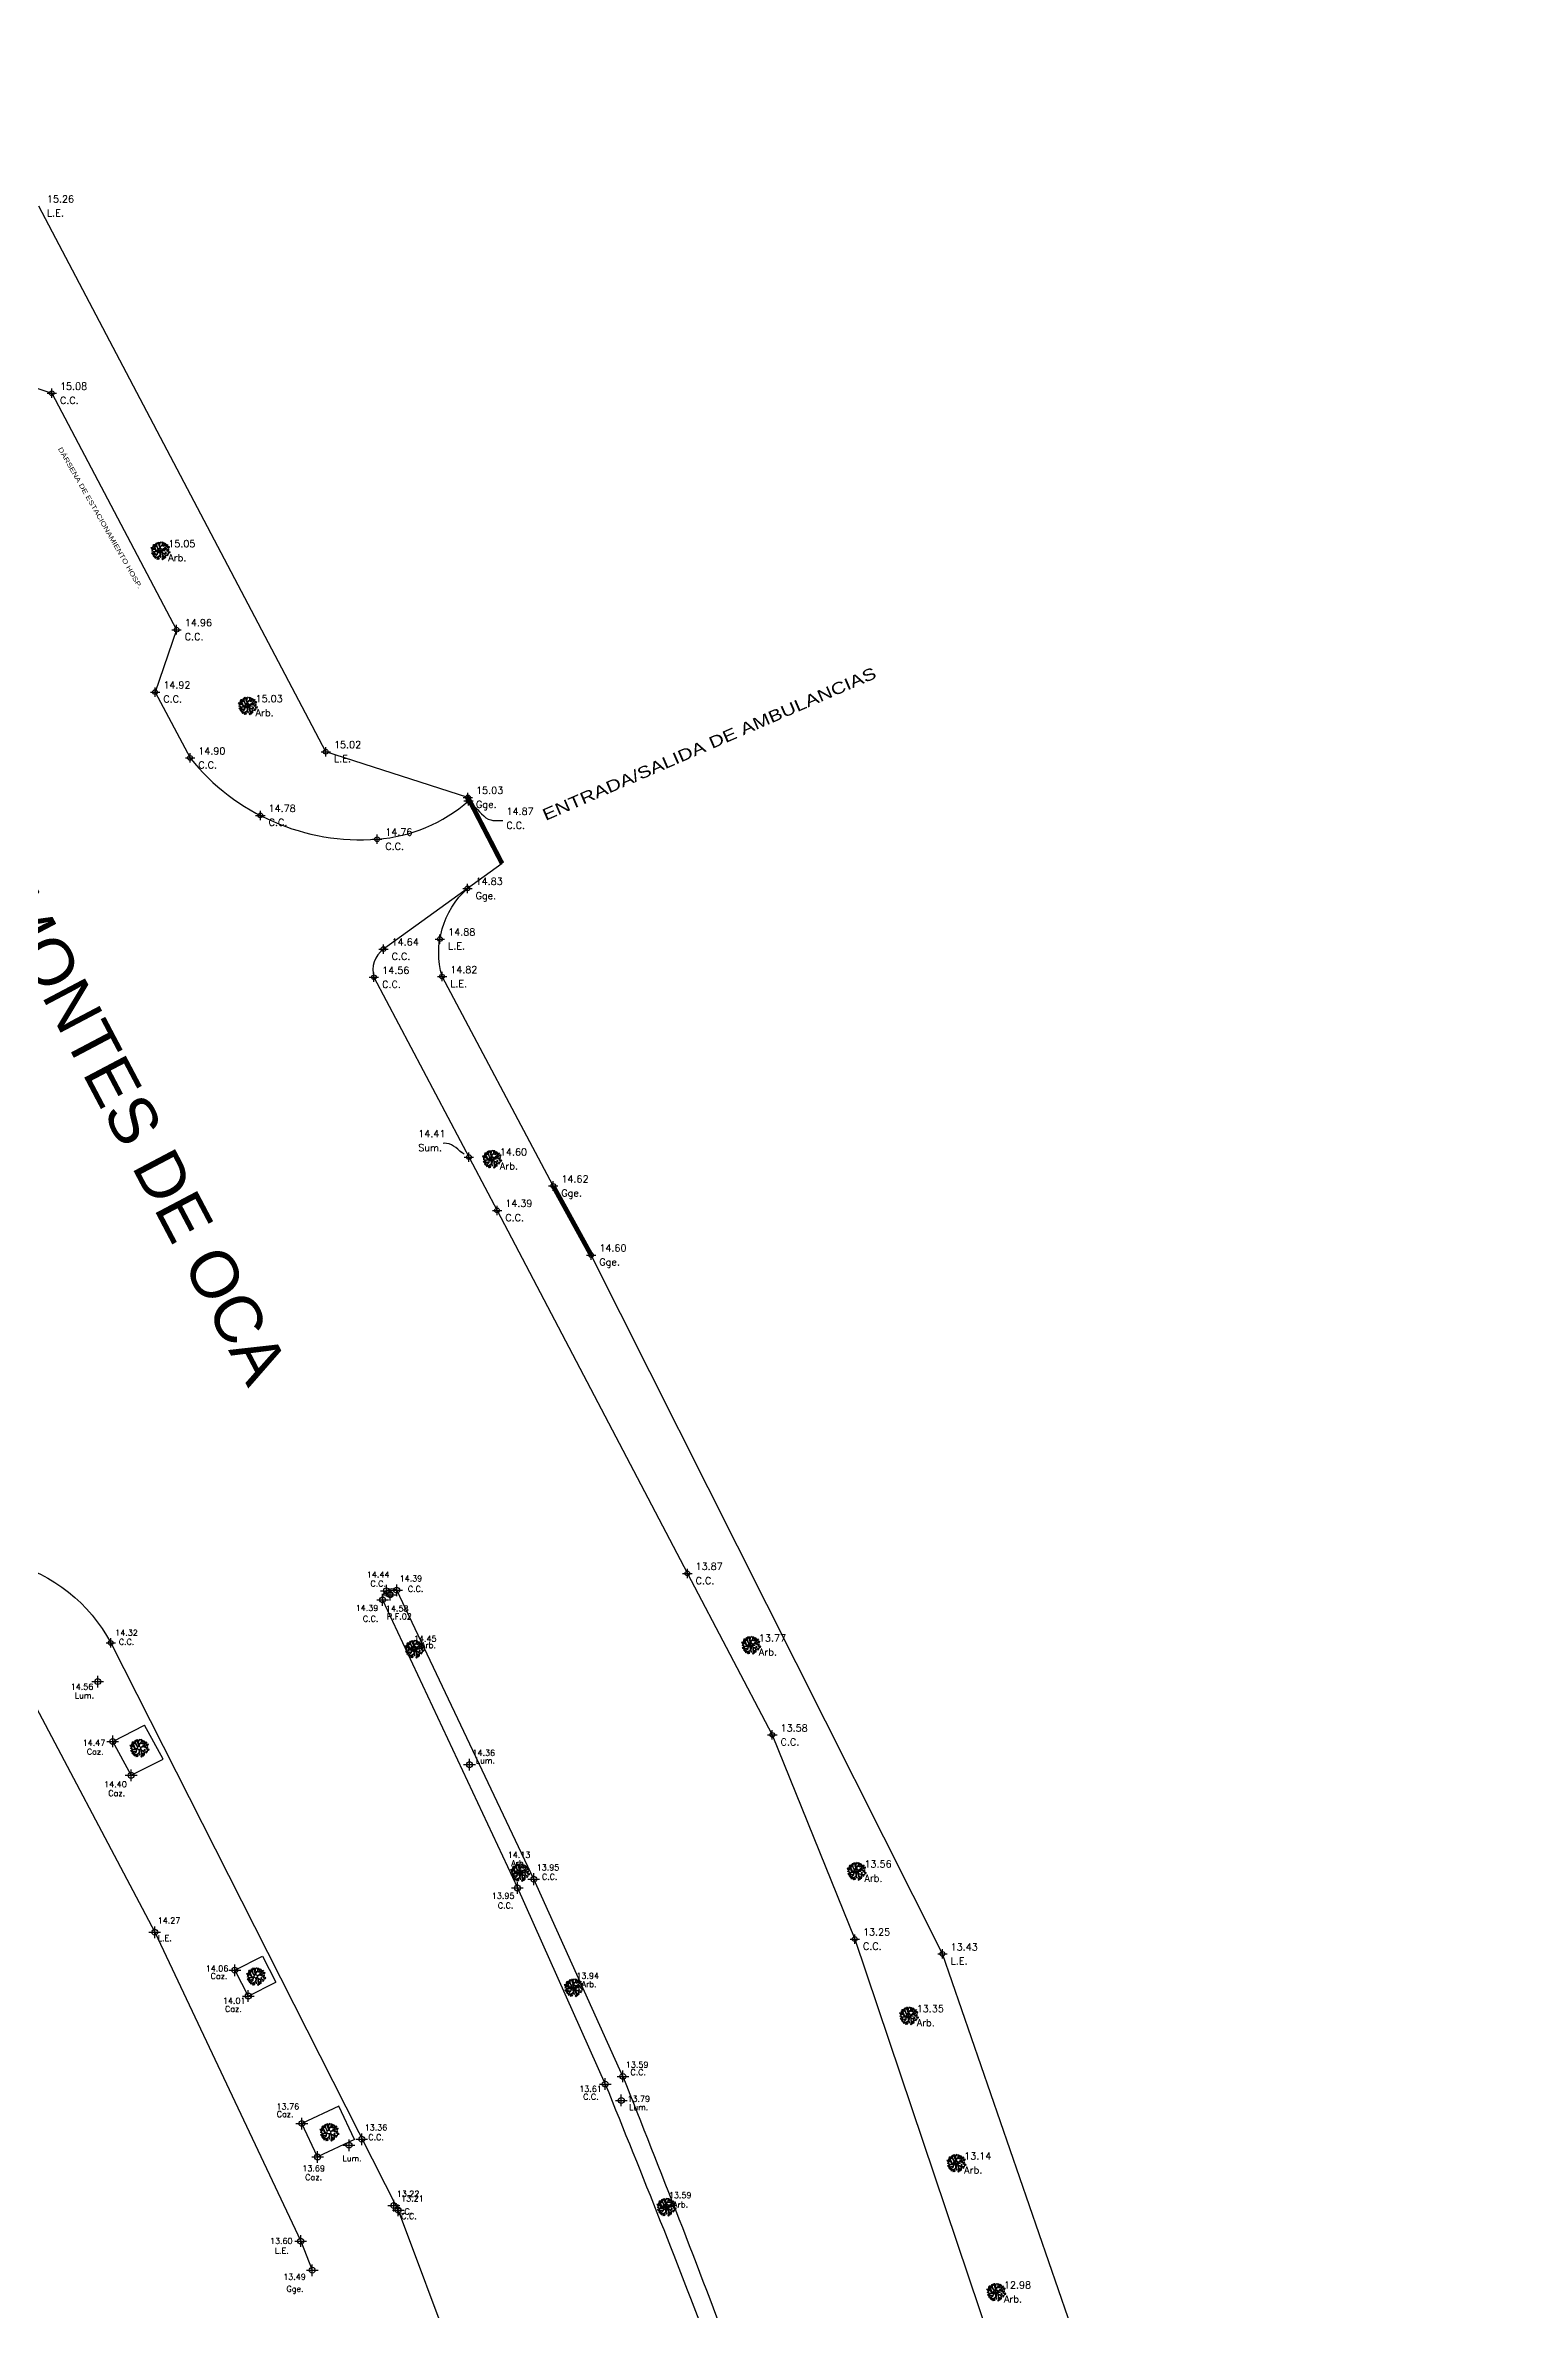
# Model space of a CAD drawing. Header units: metres. Extents: x 27389 to 27997, y 69801 to 70692.
# Drawn here: x 27886.3 to 27949.3, y 69898.9 to 69995.5 of the extents above; entities that cross this region are included whole.
import ezdxf
from ezdxf.enums import TextEntityAlignment as Align

# ---------------------------------------------------------------- set-up
doc = ezdxf.new("R2010")
doc.units = ezdxf.units.M
doc.header["$PDMODE"] = 34
doc.header["$PDSIZE"] = 0.25
for name, color, linetype in [('Arbol', 3, 'Continuous'), ('C.C.', 1, 'Continuous'), ('CAZ.', 3, 'Continuous'), ('CODIGOS', 7, 'Continuous'), ('COTAS', 7, 'Continuous'), ('L.E.', 130, 'Continuous'), ('OBJETOS VARIOS', 10, 'Continuous'), ('PUNTOS', 7, 'Continuous'), ('Texto', 2, 'Continuous'), ('TEXTOS', 3, 'Continuous')]:
    doc.layers.add(name, color=color, linetype=linetype)
doc.styles.add('NOMENCLATURA1', font='arial.ttf')
doc.styles.get("Standard").update_dxf_attribs({"font": 'simplex.shx'})
doc.styles.add('Textos', font='', dxfattribs={"width": 1.3, "height": 2})
doc.styles.get('Textos').set_extended_font_data('Cascadia Code')
doc.dimstyles.get("Standard").update_dxf_attribs({"dimtxt": 0.18, "dimasz": 0.18, "dimexe": 0.18, "dimexo": 0.0625, "dimgap": 0.09, "dimtad": 0, "dimtih": 1, "dimtoh": 1, "dimdec": 4, "dimzin": 0, "dimdsep": 46, "dimtxsty": 'Standard', "dimcen": 0.09, "dimadec": 0, "dimazin": 0, "dimtfac": 1, "dimtdec": 4, "dimtofl": 0, "dimtmove": 0, "dimatfit": 3, "dimfxl": 1, "dimtolj": 1, "dimtzin": 0, "dimarcsym": 0})

# ---------------------------------------------------------------- blocks, each defined once
blk = doc.blocks.new('*U8')
at = {"color": 0, "linetype": 'ByBlock', "lineweight": -2, "transparency": 16777216}
for p, q in [((-1, 0), (1, 0)), ((0, -1), (0, 1))]:
    blk.add_line(p, q, dxfattribs=at)
blk.add_circle((0, 0), 0.5, dxfattribs=at)
blk = doc.blocks.new('Arbol')
at = {"layer": 'Arbol', "linetype": 'Continuous'}
for p, q in [((22054.39, 69983.48), (22054.44, 69983.48)), ((22054.39, 69983.48), (22054.43, 69983.41)), ((22054.43, 69983.41), (22054.49, 69983.41)), ((22054.48, 69983.45), (22054.44, 69983.48)), ((22054.7, 69983.11), (22054.44, 69983.19)), ((22054.54, 69983.32), (22054.45, 69983.4)), ((22054.66, 69983.33), (22054.45, 69983.31)), ((22054.45, 69983.03), (22054.5, 69983.03)), ((22054.45, 69983.03), (22054.49, 69982.96)), ((22054.49, 69983.41), (22054.48, 69983.45)), ((22054.51, 69983.3), (22054.48, 69983.25)), ((22054.48, 69983.25), (22054.51, 69983.2)), ((22054.49, 69982.96), (22054.55, 69982.96)), ((22054.63, 69983.35), (22054.5, 69983.51)), ((22054.54, 69983), (22054.5, 69983.03)), ((22054.65, 69983.44), (22054.51, 69983.53)), ((22054.51, 69983.3), (22054.54, 69983.3)), ((22054.51, 69983.2), (22054.55, 69983.25)), ((22054.59, 69982.92), (22054.51, 69982.92)), ((22054.65, 69983.57), (22054.53, 69983.59)), ((22054.55, 69983.25), (22054.54, 69983.3)), ((22054.59, 69983.15), (22054.54, 69983.03)), ((22054.55, 69982.96), (22054.54, 69983)), ((22054.6, 69983.72), (22054.56, 69983.68)), ((22054.56, 69983.68), (22054.62, 69983.67)), ((22054.74, 69983.49), (22054.56, 69983.65)), ((22054.73, 69983.43), (22054.56, 69983.44)), ((22054.63, 69983.01), (22054.56, 69982.82)), ((22054.61, 69982.86), (22054.57, 69982.81)), ((22054.57, 69982.81), (22054.6, 69982.76)), ((22054.65, 69983.73), (22054.6, 69983.72)), ((22054.6, 69982.76), (22054.64, 69982.81)), ((22054.61, 69982.86), (22054.63, 69982.86)), ((22054.62, 69983.67), (22054.67, 69983.68)), ((22054.76, 69983.32), (22054.63, 69983.35)), ((22054.71, 69983.11), (22054.63, 69983.01)), ((22054.63, 69983), (22054.67, 69982.83)), ((22054.64, 69982.81), (22054.63, 69982.86)), ((22054.67, 69982.83), (22054.63, 69982.74)), ((22054.91, 69982.65), (22054.63, 69982.72)), ((22054.68, 69983.71), (22054.65, 69983.73)), ((22054.78, 69983.28), (22054.66, 69983.33)), ((22054.67, 69983.54), (22054.71, 69983.78)), ((22054.67, 69983.68), (22054.68, 69983.71)), ((22054.93, 69982.89), (22054.68, 69982.64)), ((22054.86, 69983.13), (22054.7, 69983.11)), ((22054.9, 69983.57), (22054.71, 69983.77)), ((22054.92, 69983.11), (22054.71, 69983.11)), ((22054.76, 69982.64), (22054.72, 69982.61)), ((22054.72, 69982.61), (22054.77, 69982.59)), ((22054.73, 69983.43), (22054.76, 69983.32)), ((22054.79, 69982.76), (22054.73, 69982.7)), ((22054.75, 69983.66), (22054.74, 69983.62)), ((22054.74, 69983.62), (22054.77, 69983.58)), ((22054.87, 69983.17), (22054.74, 69983.49)), ((22054.78, 69983.66), (22054.75, 69983.66)), ((22054.75, 69982.95), (22054.78, 69982.97)), ((22054.77, 69982.9), (22054.75, 69982.95)), ((22054.8, 69982.65), (22054.76, 69982.64)), ((22054.77, 69983.58), (22054.8, 69983.61)), ((22054.77, 69983.58), (22054.77, 69983.58)), ((22054.79, 69982.87), (22054.77, 69982.9)), ((22054.77, 69982.59), (22054.82, 69982.6)), ((22054.8, 69983.61), (22054.78, 69983.66)), ((22054.86, 69983.14), (22054.78, 69983.28)), ((22054.78, 69982.97), (22054.82, 69982.94)), ((22054.82, 69982.9), (22054.79, 69982.87)), ((22054.88, 69982.86), (22054.79, 69982.76)), ((22054.89, 69983.77), (22054.8, 69983.85)), ((22054.83, 69982.63), (22054.8, 69982.65)), ((22054.82, 69983.66), (22054.83, 69983.86)), ((22054.82, 69982.94), (22054.82, 69982.9)), ((22054.82, 69982.6), (22054.83, 69982.63)), ((22054.87, 69982.62), (22054.84, 69982.57)), ((22054.92, 69983.58), (22054.87, 69983.9)), ((22054.96, 69983.15), (22054.87, 69983.17)), ((22055.17, 69982.76), (22054.87, 69982.62)), ((22054.91, 69982.9), (22054.88, 69982.86)), ((22054.93, 69983.89), (22054.9, 69983.84)), ((22054.9, 69983.84), (22054.93, 69983.79)), ((22054.98, 69983.4), (22054.9, 69983.57)), ((22054.93, 69982.57), (22054.9, 69982.53)), ((22054.9, 69982.53), (22054.93, 69982.48)), ((22055.07, 69983.78), (22054.91, 69983.92)), ((22054.94, 69983.11), (22054.91, 69982.9)), ((22055.13, 69982.77), (22054.91, 69982.65)), ((22055, 69983.41), (22054.92, 69983.58)), ((22054.92, 69983.11), (22054.94, 69983.11)), ((22054.93, 69983.89), (22054.96, 69983.89)), ((22054.93, 69983.79), (22054.97, 69983.84)), ((22054.97, 69983.11), (22054.93, 69982.89)), ((22054.96, 69982.57), (22054.93, 69982.58)), ((22054.93, 69982.48), (22054.97, 69982.53)), ((22054.97, 69983.84), (22054.96, 69983.89)), ((22054.96, 69983.15), (22055.02, 69983.2)), ((22054.97, 69982.53), (22054.96, 69982.57)), ((22055.04, 69983.15), (22054.97, 69983.11)), ((22054.97, 69983.11), (22054.97, 69983.11)), ((22055.05, 69983.32), (22054.98, 69983.4)), ((22054.99, 69982.67), (22055.04, 69982.48)), ((22055.07, 69983.35), (22055, 69983.41)), ((22055.01, 69982.62), (22055.06, 69982.62)), ((22055.01, 69982.62), (22055.05, 69982.55)), ((22055.02, 69983.83), (22055.07, 69983.98)), ((22055.05, 69982.55), (22055.11, 69982.55)), ((22055.1, 69982.59), (22055.06, 69982.62)), ((22055.07, 69983.91), (22055.12, 69983.91)), ((22055.07, 69983.91), (22055.11, 69983.84)), ((22055.08, 69983.66), (22055.07, 69983.78)), ((22055.17, 69983.43), (22055.08, 69983.66)), ((22055.11, 69982.55), (22055.1, 69982.59)), ((22055.11, 69983.84), (22055.17, 69983.84)), ((22055.16, 69983.88), (22055.12, 69983.91)), ((22055.13, 69983.63), (22055.19, 69983.86)), ((22055.17, 69983.54), (22055.13, 69983.63)), ((22055.18, 69982.94), (22055.13, 69982.77)), ((22055.17, 69983.84), (22055.16, 69983.88)), ((22055.16, 69983.39), (22055.17, 69983.43)), ((22055.17, 69983.54), (22055.18, 69983.6)), ((22055.17, 69983.08), (22055.18, 69982.94)), ((22055.22, 69982.94), (22055.17, 69982.76)), ((22055.17, 69982.74), (22055.22, 69982.74)), ((22055.17, 69982.74), (22055.21, 69982.66)), ((22055.18, 69983.6), (22055.37, 69983.73)), ((22055.19, 69983.86), (22055.27, 69983.98)), ((22055.21, 69983.54), (22055.33, 69983.65)), ((22055.21, 69983.38), (22055.21, 69983.54)), ((22055.21, 69982.66), (22055.27, 69982.66)), ((22055.22, 69983.09), (22055.22, 69982.94)), ((22055.26, 69982.7), (22055.22, 69982.74)), ((22055.27, 69982.66), (22055.26, 69982.7)), ((22055.28, 69983.12), (22055.36, 69983.04)), ((22055.3, 69983.31), (22055.44, 69983.37)), ((22055.4, 69983.04), (22055.3, 69983.15)), ((22055.37, 69983.81), (22055.32, 69983.97)), ((22055.32, 69983.27), (22055.47, 69983.33)), ((22055.33, 69983.65), (22055.47, 69983.6)), ((22055.4, 69982.67), (22055.33, 69982.47)), ((22055.34, 69983.69), (22055.38, 69983.73)), ((22055.36, 69983.68), (22055.34, 69983.69)), ((22055.38, 69982.55), (22055.35, 69982.5)), ((22055.35, 69982.5), (22055.38, 69982.45)), ((22055.36, 69983.68), (22055.46, 69983.64)), ((22055.36, 69983.04), (22055.36, 69982.83)), ((22055.36, 69982.83), (22055.4, 69982.67)), ((22055.37, 69983.73), (22055.38, 69983.97)), ((22055.37, 69983.88), (22055.46, 69983.94)), ((22055.38, 69983.73), (22055.38, 69983.88)), ((22055.4, 69982.99), (22055.38, 69982.86)), ((22055.38, 69982.86), (22055.47, 69982.76)), ((22055.38, 69982.81), (22055.52, 69982.7)), ((22055.38, 69982.81), (22055.47, 69982.5)), ((22055.38, 69982.55), (22055.41, 69982.55)), ((22055.38, 69982.45), (22055.42, 69982.5)), ((22055.43, 69983.86), (22055.4, 69983.83)), ((22055.4, 69983.83), (22055.45, 69983.81)), ((22055.4, 69983.04), (22055.66, 69982.98)), ((22055.4, 69982.99), (22055.56, 69982.96)), ((22055.42, 69982.5), (22055.41, 69982.55)), ((22055.48, 69983.87), (22055.43, 69983.86)), ((22055.44, 69983.37), (22055.68, 69983.59)), ((22055.45, 69983.81), (22055.5, 69983.82)), ((22055.46, 69983.64), (22055.62, 69983.89)), ((22055.47, 69983.6), (22055.58, 69983.65)), ((22055.47, 69983.33), (22055.53, 69983.35)), ((22055.47, 69982.76), (22055.6, 69982.58)), ((22055.51, 69983.85), (22055.48, 69983.87)), ((22055.54, 69982.66), (22055.48, 69982.52)), ((22055.5, 69983.82), (22055.51, 69983.85)), ((22055.84, 69983.76), (22055.53, 69983.39)), ((22055.53, 69983.39), (22055.62, 69983.34)), ((22055.53, 69983.35), (22055.75, 69983.26)), ((22055.56, 69982.96), (22055.62, 69982.76)), ((22055.56, 69982.73), (22055.61, 69982.73)), ((22055.56, 69982.73), (22055.6, 69982.65)), ((22055.58, 69983.65), (22055.76, 69983.71)), ((22055.58, 69982.88), (22055.83, 69982.81)), ((22055.63, 69983.1), (22055.59, 69983.07)), ((22055.59, 69983.07), (22055.65, 69983.05)), ((22055.63, 69983.82), (22055.6, 69983.77)), ((22055.6, 69983.77), (22055.63, 69983.72)), ((22055.6, 69982.65), (22055.65, 69982.65)), ((22055.65, 69982.7), (22055.61, 69982.73)), ((22055.62, 69983.34), (22055.83, 69983.51)), ((22055.63, 69983.82), (22055.65, 69983.81)), ((22055.63, 69983.72), (22055.66, 69983.77)), ((22055.67, 69983.12), (22055.63, 69983.1)), ((22055.64, 69983.33), (22055.79, 69983.48)), ((22055.64, 69983.33), (22055.74, 69983.29)), ((22055.66, 69983.77), (22055.65, 69983.81)), ((22055.65, 69983.05), (22055.69, 69983.06)), ((22055.65, 69982.65), (22055.65, 69982.7)), ((22055.66, 69982.98), (22055.92, 69982.94)), ((22055.7, 69983.09), (22055.67, 69983.12)), ((22055.68, 69983.59), (22055.73, 69983.78)), ((22055.68, 69983.59), (22055.79, 69983.71)), ((22055.69, 69983.06), (22055.7, 69983.09)), ((22055.74, 69983.29), (22055.94, 69983.37)), ((22055.75, 69983.26), (22055.93, 69983)), ((22055.79, 69982.91), (22055.78, 69982.88)), ((22055.78, 69982.88), (22055.81, 69982.83)), ((22055.83, 69982.92), (22055.79, 69982.91)), ((22055.81, 69982.83), (22055.82, 69982.84)), ((22055.82, 69982.84), (22055.85, 69982.86)), ((22055.83, 69983.51), (22055.85, 69983.62)), ((22055.83, 69983.51), (22055.93, 69983.45)), ((22055.85, 69982.86), (22055.83, 69982.92)), ((22055.89, 69983.54), (22055.86, 69983.51)), ((22055.86, 69983.51), (22055.91, 69983.49)), ((22055.87, 69983.3), (22055.86, 69983.26)), ((22055.86, 69983.26), (22055.88, 69983.22)), ((22055.9, 69983.3), (22055.87, 69983.3)), ((22055.88, 69983.22), (22055.89, 69983.22)), ((22055.94, 69983.56), (22055.89, 69983.54)), ((22055.89, 69983.22), (22055.92, 69983.25)), ((22055.92, 69983.25), (22055.9, 69983.3)), ((22055.91, 69983.49), (22055.96, 69983.5)), ((22055.95, 69983.1), (22055.91, 69983.07)), ((22055.91, 69983.07), (22055.97, 69983.05)), ((22055.97, 69983.54), (22055.94, 69983.56)), ((22056, 69983.12), (22055.95, 69983.1)), ((22055.96, 69983.5), (22055.97, 69983.54)), ((22055.97, 69983.05), (22056.02, 69983.06)), ((22056.03, 69983.09), (22056, 69983.12)), ((22056.02, 69983.06), (22056.03, 69983.09))]:
    blk.add_line(p, q, dxfattribs=at)
blk.add_circle((22055.17, 69983.23), 0.153, dxfattribs=at)
blk = doc.blocks.new('A$C789F20ED')
at = {"layer": 'Texto'}
blk.add_blockref('Arbol', (-22055.17, -69983.23), dxfattribs=at)
blk = doc.blocks.new('*U9')
at = {"color": 0, "linetype": 'ByBlock', "lineweight": -2, "transparency": 16777216}
for p, q in [((-1, 0), (1, 0)), ((0, -1), (0, 1))]:
    blk.add_line(p, q, dxfattribs=at)
blk.add_circle((0, 0), 0.5, dxfattribs=at)

msp = doc.modelspace()

# ---------------------------------------------------------------- linework, layer by layer
at = {"layer": 'C.C.'}
for p, q in [((27900.678, 69929.225), (27906.424, 69916.945)), ((27907.119, 69917.322), (27901.278, 69929.633)), ((27889.091, 69927.388), (27901.343, 69903.214)), ((27906.424, 69916.945), (27910.166, 69908.589)), ((27910.917, 69908.914), (27907.119, 69917.322)), ((27901.343, 69903.214), (27927.05, 69834.423))]:
    msp.add_line(p, q, dxfattribs=at)
at = {"layer": 'C.C.', "flags": 128}
for points in [[(27841.207, 70067.682, 0.199457), (27841.471, 70062.191), (27849.64, 70046.553), (27852.102, 70046.287), (27856.121, 70039.823), (27854.608, 70037.344), (27868.832, 70010.172), (27883.831, 69981.559), (27886.581, 69980.642), (27891.897, 69970.566), (27890.984, 69967.908), (27892.474, 69965.102, 0.247229), (27900.443, 69961.638, 0.162438), (27904.343, 69963.272)], [(27905.769, 69960.603), (27900.713, 69956.952, 0.320003), (27900.308, 69955.754), (27905.557, 69945.816), (27913.665, 69930.347), (27917.286, 69923.467), (27920.802, 69914.766), (27933.839, 69876.035), (27945.731, 69841.306, 0.00436), (27945.764, 69841.212, 0.00436)], [(27783.285, 69852.827), (27800.844, 69868.217), (27820.952, 69883.954), (27824.277, 69886.64), (27829.255, 69890.537), (27842.284, 69900.679), (27855.963, 69911.42), (27879.31, 69929.901, -0.442517), (27889.091, 69927.388, -7.691611)]]:
    msp.add_lwpolyline(points, format="xyb", dxfattribs=at)
at = {"layer": 'C.C.'}
msp.add_arc((27901.074, 69929.288), 0.401, 59.36012, 189.07129, dxfattribs=at)
for points in [[(27910.917, 69908.914), (27915.626, 69896.766), (27919.217, 69886.748)], [(27910.166, 69908.589), (27914.779, 69896.889), (27918.387, 69886.755)]]:
    msp.add_spline(points, degree=3, dxfattribs=at)
at = {"layer": 'CAZ.'}
for p, q in [((27889.176, 69923.19), (27890.536, 69923.879)), ((27891.321, 69922.436), (27890.536, 69923.879)), ((27889.961, 69921.747), (27889.176, 69923.19)), ((27889.961, 69921.747), (27891.321, 69922.436)), ((27894.379, 69913.441), (27895.559, 69914.038)), ((27895.559, 69914.038), (27896.134, 69912.939)), ((27894.379, 69913.441), (27894.954, 69912.342)), ((27894.954, 69912.342), (27896.134, 69912.939)), ((27898.814, 69907.651), (27897.235, 69906.906)), ((27899.486, 69906.228), (27898.814, 69907.651)), ((27897.908, 69905.482), (27897.235, 69906.906)), ((27899.486, 69906.228), (27897.908, 69905.482))]:
    msp.add_line(p, q, dxfattribs=at)
at = {"layer": 'L.E.'}
for p, q in [((27885.107, 69926.166), (27890.969, 69915.061)), ((27890.969, 69915.061), (27897.186, 69901.899)), ((27897.186, 69901.899), (27897.678, 69900.657))]:
    msp.add_line(p, q, dxfattribs=at)
at = {"layer": 'L.E.', "flags": 128}
msp.add_lwpolyline([(27904.311, 69963.42), (27898.258, 69965.365), (27886.025, 69988.62), (27886.025, 69988.62)], dxfattribs=at)
msp.add_lwpolyline([(27949.265, 69842.277), (27946.884, 69849.327), (27944.925, 69854.969), (27942.011, 69863.231), (27941.146, 69865.858), (27938.984, 69871.976), (27937.818, 69875.672), (27935.285, 69883.253), (27933.973, 69886.314), (27930.306, 69897.433), (27924.537, 69914.136), (27909.566, 69943.916), (27907.947, 69946.86), (27903.211, 69955.781, -0.285599), (27904.293, 69959.537, -0.384376)], format="xyb", dxfattribs=at)
at = {"layer": 'OBJETOS VARIOS', "const_width": 0.2, "flags": 128}
for points in [[(27904.311, 69963.42), (27905.769, 69960.603)], [(27909.566, 69943.916), (27907.947, 69946.86)]]:
    msp.add_lwpolyline(points, dxfattribs=at)
at = {"layer": 'PUNTOS', "color": 2}
for p in [(27900.678, 69929.225), (27900.839, 69929.613), (27901, 69929.442), (27901.278, 69929.633), (27902.016, 69927.134), (27888.539, 69925.739), (27889.176, 69923.19), (27904.382, 69922.201), (27889.961, 69921.747), (27906.52, 69917.61), (27907.119, 69917.322), (27906.424, 69916.945), (27890.969, 69915.061), (27894.379, 69913.441), (27908.81, 69912.704), (27894.954, 69912.342), (27910.917, 69908.914), (27910.166, 69908.589), (27910.851, 69907.891), (27897.235, 69906.906), (27899.246, 69905.983), (27899.789, 69906.239), (27897.908, 69905.482), (27901.155, 69903.413), (27901.343, 69903.214), (27912.754, 69903.352), (27897.186, 69901.899), (27897.678, 69900.657)]:
    msp.add_point(p, dxfattribs=at)

# ---------------------------------------------------------------- block references
at = {"layer": 'L.E.', "color": 1, "xscale": 0.2, "yscale": 0.2, "zscale": 0.2}
for name, p in [('*U8', (27886.581, 69980.642, 15.084)), ('*U8', (27891.194, 69973.937, 15.054)), ('*U8', (27891.897, 69970.566, 14.962)), ('*U8', (27890.984, 69967.908, 14.924)), ('*U8', (27894.914, 69967.327, 15.029)), ('*U8', (27892.474, 69965.102, 14.903)), ('*U8', (27898.258, 69965.365, 15.022)), ('*U8', (27904.311, 69963.42, 15.027)), ('*U8', (27904.343, 69963.272, 14.867)), ('*U8', (27895.468, 69962.652, 14.785)), ('*U8', (27900.443, 69961.638, 14.76)), ('*U8', (27904.293, 69959.537, 14.826)), ('*U8', (27900.713, 69956.952, 14.645)), ('*U8', (27903.119, 69957.383, 14.876)), ('*U8', (27900.308, 69955.754, 14.56)), ('*U8', (27903.211, 69955.781, 14.819)), ('*U8', (27904.355, 69948.092, 14.413)), ('*U8', (27905.325, 69948.013, 14.601)), ('*U8', (27907.947, 69946.86, 14.616)), ('*U8', (27905.557, 69945.816, 14.386)), ('*U8', (27909.566, 69943.916, 14.603)), ('*U8', (27913.665, 69930.347, 13.871)), ('*U8', (27901, 69929.442, 14.581)), ('*U9', (27889.091, 69927.388, 14.263)), ('*U8', (27916.361, 69927.299, 13.766)), ('*U8', (27917.286, 69923.467, 13.579)), ('*U8', (27920.861, 69917.664, 13.559)), ('*U8', (27920.802, 69914.766, 13.251)), ('*U8', (27924.537, 69914.136, 13.427)), ('*U8', (27923.09, 69911.502, 13.349)), ('*U8', (27925.112, 69905.223, 13.144)), ('*U8', (27926.81, 69899.728, 12.983))]:
    msp.add_blockref(name, p, dxfattribs=at)
at = {"layer": 'L.E.', "xscale": 0.5, "yscale": 0.5, "zscale": 0.5}
for p in [(27891.194, 69973.937), (27894.914, 69967.327), (27905.325, 69948.013), (27902.016, 69927.134), (27916.361, 69927.299), (27890.296, 69922.91), (27906.52, 69917.61), (27920.861, 69917.664), (27895.267, 69913.179), (27908.81, 69912.704), (27923.09, 69911.502), (27898.39, 69906.543), (27925.112, 69905.223), (27912.754, 69903.352), (27926.81, 69899.728)]:
    msp.add_blockref('A$C789F20ED', p, dxfattribs=at)

# ---------------------------------------------------------------- texts
at = {"layer": 'CODIGOS', "color": 3}
for s, p in [('C.C.', (27900.158, 69929.79)), ('C.C.', (27901.752, 69929.565)), ('C.C.', (27899.836, 69928.294)), ('P.F.02', (27900.861, 69928.389)), ('C.C.', (27889.433, 69927.308)), ('Arb.', (27902.308, 69927.17)), ('Lum.', (27887.566, 69925.025)), ('Caz.', (27888.072, 69922.629)), ('Lum.', (27904.651, 69922.25)), ('Caz.', (27888.987, 69920.86)), ('Arb.', (27906.155, 69917.878)), ('C.C.', (27907.467, 69917.299)), ('C.C.', (27905.589, 69916.071)), ('L.E.', (27891.094, 69914.686)), ('Caz.', (27893.349, 69913.068)), ('Arb.', (27909.153, 69912.725)), ('Caz.', (27893.963, 69911.665)), ('C.C.', (27911.238, 69908.968)), ('C.C.', (27909.222, 69907.926)), ('Caz.', (27896.166, 69907.186)), ('Lum.', (27911.188, 69907.477)), ('C.C.', (27900.067, 69906.198)), ('Lum.', (27898.971, 69905.3)), ('Caz.', (27897.38, 69904.494)), ('C.C.', (27901.28, 69903.038)), ('C.C.', (27901.468, 69902.839)), ('Arb.', (27913.056, 69903.331)), ('L.E.', (27896.079, 69901.363)), ('Gge.', (27896.579, 69899.738))]:
    msp.add_text(s, height=0.25, dxfattribs=at).set_placement(p)
at = {"layer": 'COTAS', "color": 1}
for s, p in [('14.44  ', (27900.007, 69930.174)), ('14.39  ', (27901.403, 69930.008)), ('14.39  ', (27899.531, 69928.751)), ('14.58  ', (27900.818, 69928.725)), ('14.32  ', (27889.283, 69927.699)), ('14.45  ', (27902.012, 69927.442)), ('14.56  ', (27887.386, 69925.396)), ('14.47  ', (27887.895, 69923.007)), ('14.36  ', (27904.507, 69922.576)), ('14.40  ', (27888.81, 69921.238)), ('14.13  ', (27906.01, 69918.23)), ('13.95  ', (27907.244, 69917.697)), ('13.95  ', (27905.332, 69916.486)), ('14.27  ', (27891.094, 69915.436)), ('14.06  ', (27893.14, 69913.39)), ('13.94  ', (27908.935, 69913.079)), ('14.01  ', (27893.873, 69912.015)), ('13.59  ', (27911.042, 69909.289)), ('13.61  ', (27909.058, 69908.258)), ('13.79  ', (27911.11, 69907.834)), ('13.76  ', (27896.157, 69907.508)), ('13.36  ', (27899.914, 69906.614)), ('13.69  ', (27897.256, 69904.873)), ('13.22  ', (27901.28, 69903.788)), ('13.21  ', (27901.468, 69903.589)), ('13.59  ', (27912.879, 69903.727)), ('13.60  ', (27895.878, 69901.779)), ('13.49  ', (27896.443, 69900.251))]:
    msp.add_text(s, height=0.25, dxfattribs=at).set_placement(p)
at = {"layer": 'L.E.', "color": 1, "char_height": 0.3, "attachment_point": 7}
for s, insert in [('15.26', (27886.375, 69988.77, 15.265)), ('15.08', (27886.931, 69980.792, 15.084)), ('15.05', (27891.544, 69974.087, 15.054)), ('14.96', (27892.247, 69970.716, 14.962)), ('14.92', (27891.334, 69968.058, 14.924)), ('15.03', (27895.264, 69967.477, 15.029)), ('15.02', (27898.608, 69965.515, 15.022)), ('14.90', (27892.824, 69965.252, 14.903)), ('14.78', (27895.818, 69962.802, 14.785)), ('15.03', (27904.661, 69963.57, 15.027)), ('14.87', (27905.955, 69962.678, 14.867)), ('14.76', (27900.793, 69961.788, 14.76)), ('14.83', (27904.643, 69959.687, 14.826)), ('14.64', (27901.063, 69957.102, 14.645)), ('14.88', (27903.469, 69957.533, 14.876)), ('14.56', (27900.658, 69955.904, 14.56)), ('14.82', (27903.561, 69955.931, 14.819)), ('14.41', (27902.196, 69948.944, 14.413)), ('14.60', (27905.675, 69948.163, 14.601)), ('14.62', (27908.297, 69947.01, 14.616)), ('14.39', (27905.907, 69945.966, 14.386)), ('14.60', (27909.916, 69944.066, 14.603)), ('13.87', (27914.015, 69930.497, 13.871)), ('13.77', (27916.711, 69927.449, 13.766)), ('13.58', (27917.636, 69923.617, 13.579)), ('13.56', (27921.211, 69917.814, 13.559)), ('13.25', (27921.152, 69914.916, 13.251)), ('13.43', (27924.887, 69914.286, 13.427)), ('13.35', (27923.44, 69911.652, 13.349)), ('13.14', (27925.462, 69905.373, 13.144)), ('12.98', (27927.16, 69899.878, 12.983))]:
    msp.add_mtext(s, dxfattribs=dict(at, insert=insert))
at = {"layer": 'L.E.', "color": 3, "char_height": 0.3, "attachment_point": 1}
for s, insert in [('L.E.', (27886.375, 69988.47, 15.265)), ('C.C.', (27886.931, 69980.492, 15.084)), ('Arb.', (27891.544, 69973.787, 15.054)), ('C.C.', (27892.247, 69970.416, 14.962)), ('C.C.', (27891.334, 69967.758, 14.924)), ('Arb.', (27895.264, 69967.177, 15.029)), ('C.C.', (27892.824, 69964.952, 14.903)), ('L.E.', (27898.608, 69965.215, 15.022)), ('Gge.', (27904.661, 69963.27, 15.027)), ('C.C.', (27895.818, 69962.502, 14.785)), ('C.C.', (27905.955, 69962.378, 14.867)), ('C.C.', (27900.793, 69961.488, 14.76)), ('Gge.', (27904.643, 69959.387, 14.826)), ('L.E.', (27903.469, 69957.233, 14.876)), ('C.C.', (27901.063, 69956.802, 14.645)), ('C.C.', (27900.658, 69955.604, 14.56)), ('L.E.', (27903.561, 69955.631, 14.819)), ('Sum.', (27902.196, 69948.644, 14.413)), ('Arb.', (27905.675, 69947.863, 14.601)), ('Gge.', (27908.297, 69946.71, 14.616)), ('C.C.', (27905.907, 69945.666, 14.386)), ('Gge.', (27909.916, 69943.766, 14.603)), ('C.C.', (27914.015, 69930.197, 13.871)), ('Arb.', (27916.711, 69927.149, 13.766)), ('C.C.', (27917.636, 69923.317, 13.579)), ('Arb.', (27921.211, 69917.514, 13.559)), ('C.C.', (27921.152, 69914.616, 13.251)), ('L.E.', (27924.887, 69913.986, 13.427)), ('Arb.', (27923.44, 69911.352, 13.349)), ('Arb.', (27925.462, 69905.073, 13.144)), ('Arb.', (27927.16, 69899.578, 12.983))]:
    msp.add_mtext(s, dxfattribs=dict(at, insert=insert))
at = {"layer": 'TEXTOS', "color": 3, "linetype": 'Continuous', "lineweight": 5, "style": 'NOMENCLATURA1', "text_generation_flag": 6}
msp.add_text('AV. MANUEL A. MONTES DE OCA', height=2, rotation=117.81414, dxfattribs=at).set_placement((27885.447, 69958.394), align=Align.MIDDLE_CENTER)
at = {"layer": 'TEXTOS', "color": 2, "style": 'Textos', "width": 1.3}
msp.add_text('DÁRSENA DE ESTACIONAMIENTO HOSP.', height=0.2, rotation=299.92362, dxfattribs=at).set_placement((27886.834, 69978.27))
at = {"layer": 'TEXTOS', "style": 'Textos', "width": 1.3}
msp.add_text('ENTRADA/SALIDA DE AMBULANCIAS', height=0.5, rotation=23.36649, dxfattribs=at).set_placement((27907.625, 69962.417))

# ---------------------------------------------------------------- leaders
at = {"layer": 'L.E.', "lineweight": 15, "path_type": 1}
for points in [[(27904.538, 69963.072, 14.867), (27905.29, 69962.456, 14.867), (27905.653, 69962.438, 14.867), (27905.803, 69962.438, 14.867)], [(27904.155, 69948.215, 14.413), (27903.404, 69948.676, 14.413), (27903.254, 69948.676, 14.413)]]:
    msp.add_leader(points, dimstyle='Standard', dxfattribs=at)

doc.saveas('drawing.dxf')
